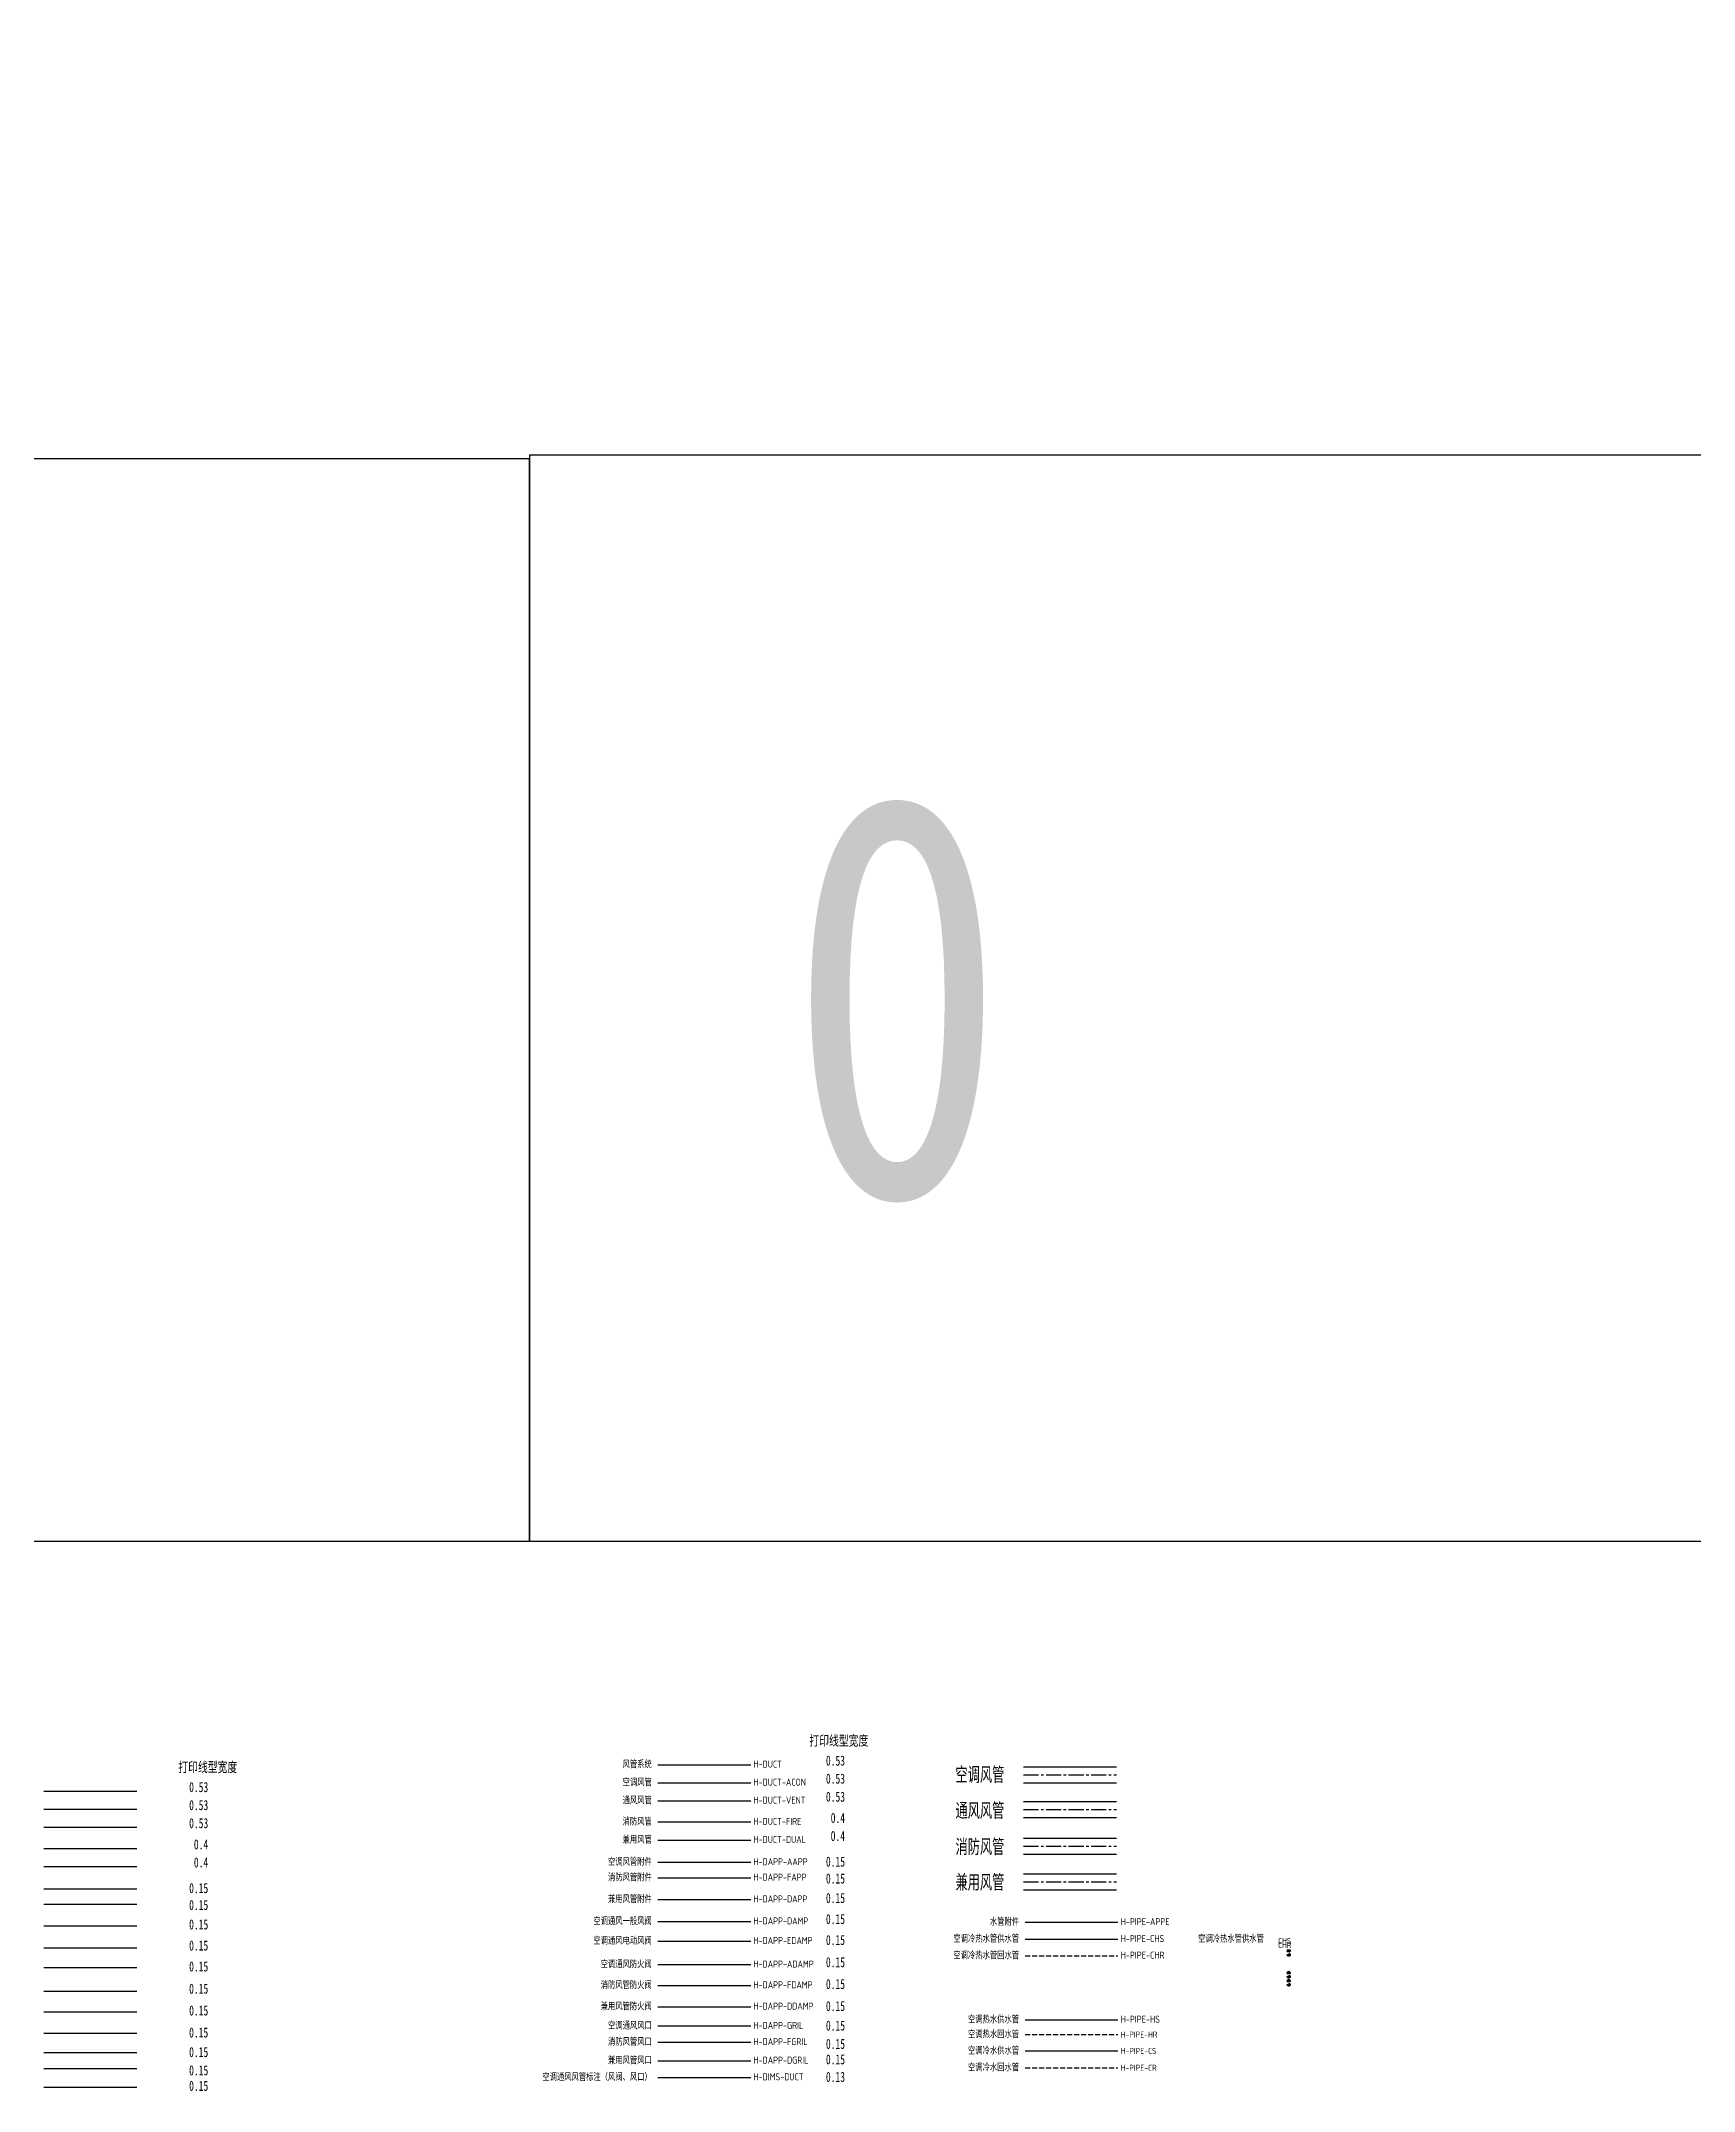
# Model space of a CAD drawing. Extents: x -671963 to 2381076, y -56129 to 1796010.
# Drawn here: x 116563 to 199018, y 68579 to 170842 of the extents above; entities that cross this region are included whole.
import ezdxf
from ezdxf.enums import TextEntityAlignment as Align

# ---------------------------------------------------------------- set-up
doc = ezdxf.new("R2010")
doc.units = 0
doc.header["$LTSCALE"] = 1000
doc.linetypes.add('CENTER2', pattern=[1.125, 0.75, -0.125, 0.125, -0.125])
doc.linetypes.add('DASH', pattern=[0.35, 0.25, -0.1])
doc.layers.get('0').update_dxf_attribs({"linetype": 'CONTINUOUS'})
for name, color, linetype, plot in [('C-XREF-SLCT', 7, 'CONTINUOUS', False), ('H-DUCT-ACON-MID', 252, 'CENTER2', False), ('H-DUCT-DUAL-MID', 252, 'CENTER2', False), ('H-DUCT-FIRE-MID', 252, 'CENTER2', False), ('H-DUCT-VENT-MID', 252, 'CENTER2', False)]:
    doc.layers.add(name, color=color, linetype=linetype, plot=plot)
for name, color, linetype in [('H-DAPP-AAPP', 3, 'CONTINUOUS'), ('H-DAPP-ADAMP', 11, 'CONTINUOUS'), ('H-DAPP-DAMP', 3, 'CONTINUOUS'), ('H-DAPP-DAPP', 131, 'CONTINUOUS'), ('H-DAPP-DDAMP', 131, 'CONTINUOUS'), ('H-DAPP-DGRIL', 131, 'CONTINUOUS'), ('H-DAPP-EDAMP', 31, 'CONTINUOUS'), ('H-DAPP-FAPP', 3, 'CONTINUOUS'), ('H-DAPP-FDAMP', 161, 'CONTINUOUS'), ('H-DAPP-FGRIL', 161, 'CONTINUOUS'), ('H-DAPP-GRIL', 11, 'CONTINUOUS'), ('H-DIMS', 7, 'CONTINUOUS'), ('H-DIMS-DUCT', 7, 'CONTINUOUS'), ('H-DUCT', 2, 'CONTINUOUS'), ('H-DUCT-ACON', 2, 'CONTINUOUS'), ('H-DUCT-DUAL', 30, 'CONTINUOUS'), ('H-DUCT-FIRE', 20, 'CONTINUOUS'), ('H-DUCT-VENT', 2, 'CONTINUOUS'), ('H-PIPE-APPE', 7, 'CONTINUOUS'), ('H-PIPE-CHR', 1, 'DASH'), ('H-PIPE-CHS', 1, 'CONTINUOUS'), ('H-PIPE-CR', 1, 'DASH'), ('H-PIPE-CS', 1, 'CONTINUOUS'), ('H-PIPE-HR', 1, 'DASH'), ('H-PIPE-HS', 1, 'CONTINUOUS')]:
    doc.layers.add(name, color=color, linetype=linetype)
doc.styles.add('Acs', font='', dxfattribs={"width": 0.7})
doc.styles.add('TH-STYLE1', font='', dxfattribs={"width": 0.7})
doc.styles.add('TH-STYLE3', font='tssdeng.shx', dxfattribs={"width": 0.8, "bigfont": 'tssdchn.shx'})
doc.styles.get('Acs').set_extended_font_data('STFangsong')
doc.styles.get('TH-STYLE1').set_extended_font_data('STFangsong')

# ---------------------------------------------------------------- blocks, each defined once
blk = doc.blocks.new('AcsAcadShareArea')
for points in [[(0, 0), (118900, 0), (118900, 85000), (0, 85000)], [(0, 0), (6892.9, 0), (6892.9, 2699.2), (0, 2699.2)], [(6892.9, 0), (28409.4, 0), (28409.4, 2708.4), (6892.9, 2708.4)]]:
    blk.add_lwpolyline(points, close=True)
at = {"style": 'Acs', "width": 0.8}
blk.add_attdef('唯一编号', (7537.4, 860.8), '', height=1000, dxfattribs=at)

msp = doc.modelspace()

# ---------------------------------------------------------------- linework, layer by layer
at = {"layer": 'H-DAPP-AAPP'}
for p, q in [((147327.8869, 79990.1644), (151962.881, 79990.1644)), ((116701.3536, 78669.8868), (121336.3476, 78669.8868))]:
    msp.add_line(p, q, dxfattribs=at)
at = {"layer": 'H-DAPP-ADAMP'}
for p, q in [((147327.8869, 74884.4624), (151962.881, 74884.4624)), ((116701.3536, 73564.1847), (121336.3476, 73564.1847))]:
    msp.add_line(p, q, dxfattribs=at)
at = {"layer": 'H-DAPP-DAMP'}
for p, q in [((147327.8869, 77033.342), (151962.881, 77033.342)), ((116701.3536, 75713.0644), (121336.3476, 75713.0644))]:
    msp.add_line(p, q, dxfattribs=at)
at = {"layer": 'H-DAPP-DAPP'}
for p, q in [((147327.8869, 78131.2103), (151962.881, 78131.2103)), ((116701.3536, 76810.9326), (121336.3476, 76810.9326))]:
    msp.add_line(p, q, dxfattribs=at)
at = {"layer": 'H-DAPP-DDAMP'}
for p, q in [((147327.8869, 72785.5952), (151962.881, 72785.5952)), ((116701.3536, 71465.3175), (121336.3476, 71465.3175))]:
    msp.add_line(p, q, dxfattribs=at)
at = {"layer": 'H-DAPP-DGRIL'}
for p, q in [((147327.8869, 70090.8402), (151962.881, 70090.8402)), ((116701.3536, 68770.5626), (121336.3476, 68770.5626))]:
    msp.add_line(p, q, dxfattribs=at)
at = {"layer": 'H-DAPP-EDAMP'}
for p, q in [((147327.8869, 76058.7433), (151962.881, 76058.7433)), ((116701.3536, 74738.4656), (121336.3476, 74738.4656))]:
    msp.add_line(p, q, dxfattribs=at)
at = {"layer": 'H-DAPP-FAPP'}
for p, q in [((147327.8869, 79219.2812), (151962.881, 79219.2812)), ((116701.3536, 77899.0036), (121336.3476, 77899.0036))]:
    msp.add_line(p, q, dxfattribs=at)
at = {"layer": 'H-DAPP-FDAMP'}
for p, q in [((147327.8869, 73846.2878), (151962.881, 73846.2878)), ((116701.3536, 72526.0102), (121336.3476, 72526.0102))]:
    msp.add_line(p, q, dxfattribs=at)
at = {"layer": 'H-DAPP-FGRIL'}
for p, q in [((147327.8869, 71013.9491), (151962.881, 71013.9491)), ((116701.3536, 69693.6714), (121336.3476, 69693.6714))]:
    msp.add_line(p, q, dxfattribs=at)
at = {"layer": 'H-DAPP-GRIL'}
for p, q in [((147327.8869, 71823.3649), (151962.881, 71823.3649)), ((116701.3536, 70503.0872), (121336.3476, 70503.0872))]:
    msp.add_line(p, q, dxfattribs=at)
at = {"layer": 'H-DIMS-DUCT'}
msp.add_line((147327.8869, 69258.3828), (151962.881, 69258.3828), dxfattribs=at)
at = {"layer": 'H-DUCT'}
for p, q in [((147327.8869, 84857.5563), (151962.881, 84857.5563)), ((116701.3536, 83537.2787), (121336.3476, 83537.2787))]:
    msp.add_line(p, q, dxfattribs=at)
at = {"layer": 'H-DUCT-ACON'}
for p, q in [((147327.8869, 83957.5563), (151962.881, 83957.5563)), ((165574.1048, 84757.5563), (170209.0988, 84757.5563)), ((165574.1048, 83957.5563), (170209.0988, 83957.5563)), ((116701.3536, 82637.2787), (121336.3476, 82637.2787))]:
    msp.add_line(p, q, dxfattribs=at)
at = {"layer": 'H-DUCT-ACON-MID', "color": 5}
msp.add_line((165574.1048, 84357.5563), (170209.0988, 84357.5563), dxfattribs=at)
at = {"layer": 'H-DUCT-DUAL'}
for p, q in [((147327.8869, 81099.905), (151962.881, 81099.905)), ((116701.3536, 79779.6273), (121336.3476, 79779.6273)), ((165574.1048, 79417.6342), (170209.0988, 79417.6342)), ((165574.1048, 78617.6342), (170209.0988, 78617.6342))]:
    msp.add_line(p, q, dxfattribs=at)
at = {"layer": 'H-DUCT-DUAL-MID'}
msp.add_line((165574.1048, 79017.6342), (170209.0988, 79017.6342), dxfattribs=at)
at = {"layer": 'H-DUCT-FIRE'}
for p, q in [((147327.8869, 81999.905), (151962.881, 81999.905)), ((165574.1048, 81197.6083), (170209.0988, 81197.6083)), ((116701.3536, 80679.6273), (121336.3476, 80679.6273)), ((165574.1048, 80397.6083), (170209.0988, 80397.6083))]:
    msp.add_line(p, q, dxfattribs=at)
at = {"layer": 'H-DUCT-FIRE-MID'}
msp.add_line((165574.1048, 80797.6083), (170209.0988, 80797.6083), dxfattribs=at)
at = {"layer": 'H-DUCT-VENT'}
for p, q in [((147327.8869, 83057.5563), (151962.881, 83057.5563)), ((165574.1048, 83026.349), (170209.0988, 83026.349)), ((165574.1048, 82226.349), (170209.0988, 82226.349)), ((116701.3536, 81737.2787), (121336.3476, 81737.2787))]:
    msp.add_line(p, q, dxfattribs=at)
at = {"layer": 'H-DUCT-VENT-MID'}
msp.add_line((165574.1048, 82626.349), (170209.0988, 82626.349), dxfattribs=at)
at = {"layer": 'H-PIPE-APPE'}
msp.add_line((165650.5877, 76998.2677), (170285.5817, 76998.2677), dxfattribs=at)
at = {"layer": 'H-PIPE-CHR'}
msp.add_line((165650.5877, 75326.8102), (170285.5817, 75326.8102), dxfattribs=at)
for radius in [70, 40]:
    msp.add_circle((178802.4061, 75368.4085), radius, dxfattribs=at)
msp.add_arc((178762.4061, 75368.4085), 40, 300, 60, dxfattribs=at)
at = {"layer": 'H-PIPE-CHS'}
msp.add_line((165650.5877, 76155.0993), (170285.5817, 76155.0993), dxfattribs=at)
for radius in [70, 40]:
    msp.add_circle((178802.4061, 75568.4085), radius, dxfattribs=at)
msp.add_arc((178762.4061, 75568.4085), 40, 300, 60, dxfattribs=at)
at = {"layer": 'H-PIPE-CR'}
msp.add_line((165650.5877, 69734.5649), (170285.5817, 69734.5649), dxfattribs=at)
for radius in [70, 40]:
    msp.add_circle((178802.4061, 73881.604), radius, dxfattribs=at)
msp.add_arc((178762.4061, 73881.604), 40, 300, 60, dxfattribs=at)
at = {"layer": 'H-PIPE-CS'}
msp.add_line((165650.5877, 70574.9185), (170285.5817, 70574.9185), dxfattribs=at)
for radius in [70, 40]:
    msp.add_circle((178802.4061, 74081.604), radius, dxfattribs=at)
msp.add_arc((178762.4061, 74081.604), 40, 300, 60, dxfattribs=at)
at = {"layer": 'H-PIPE-HR'}
msp.add_line((165650.5877, 71390.5555), (170285.5817, 71390.5555), dxfattribs=at)
for radius in [70, 40]:
    msp.add_circle((178802.4061, 74281.604), radius, dxfattribs=at)
msp.add_arc((178762.4061, 74281.604), 40, 300, 60, dxfattribs=at)
at = {"layer": 'H-PIPE-HS'}
msp.add_line((165650.5877, 72129.8385), (170285.5817, 72129.8385), dxfattribs=at)
for radius in [70, 40]:
    msp.add_circle((178802.4061, 74481.604), radius, dxfattribs=at)
msp.add_arc((178762.4061, 74481.604), 40, 300, 60, dxfattribs=at)

# ---------------------------------------------------------------- block references
at = {"layer": 'C-XREF-SLCT', "xscale": 20, "yscale": 20, "zscale": 20}
msp.add_blockref('AcsAcadShareArea', (3075.6879, 96010.0068), dxfattribs=at).add_auto_attribs({'唯一编号': '0'})

# ---------------------------------------------------------------- texts
at = {"layer": 'H-DAPP-AAPP', "style": 'TH-STYLE3', "width": 0.8}
msp.add_text('空调风管附件', height=350, dxfattribs=at).set_placement((147028.6709, 79819.5106), align=Align.RIGHT)
msp.add_text('H-DAPP-AAPP', height=350, dxfattribs=at).set_placement((152096.1088, 79844.1444))
at = {"layer": 'H-DAPP-ADAMP', "style": 'TH-STYLE3', "width": 0.8}
msp.add_text('空调通风防火阀', height=350, dxfattribs=at).set_placement((147028.6709, 74713.8086), align=Align.RIGHT)
msp.add_text('H-DAPP-ADAMP', height=350, dxfattribs=at).set_placement((152096.1088, 74738.4424))
at = {"layer": 'H-DAPP-DAMP', "style": 'TH-STYLE3', "width": 0.8}
msp.add_text('空调通风一般风阀', height=350, dxfattribs=at).set_placement((147028.6709, 76862.6882), align=Align.RIGHT)
msp.add_text('H-DAPP-DAMP', height=350, dxfattribs=at).set_placement((152096.1088, 76887.322))
at = {"layer": 'H-DAPP-DAPP', "style": 'TH-STYLE3', "width": 0.8}
msp.add_text('兼用风管附件', height=350, dxfattribs=at).set_placement((147028.6709, 77960.5565), align=Align.RIGHT)
msp.add_text('H-DAPP-DAPP', height=350, dxfattribs=at).set_placement((152096.1088, 77985.1902))
at = {"layer": 'H-DAPP-DDAMP', "style": 'TH-STYLE3', "width": 0.8}
msp.add_text('兼用风管防火阀', height=350, dxfattribs=at).set_placement((147028.6709, 72614.9414), align=Align.RIGHT)
msp.add_text('H-DAPP-DDAMP', height=350, dxfattribs=at).set_placement((152096.1088, 72639.5751))
at = {"layer": 'H-DAPP-DGRIL', "style": 'TH-STYLE3', "width": 0.8}
msp.add_text('兼用风管风口', height=350, dxfattribs=at).set_placement((147028.6709, 69920.1864), align=Align.RIGHT)
msp.add_text('H-DAPP-DGRIL', height=350, dxfattribs=at).set_placement((152096.1088, 69944.8202))
at = {"layer": 'H-DAPP-EDAMP', "style": 'TH-STYLE3', "width": 0.8}
msp.add_text('空调通风电动风阀', height=350, dxfattribs=at).set_placement((147028.6709, 75888.0895), align=Align.RIGHT)
msp.add_text('H-DAPP-EDAMP', height=350, dxfattribs=at).set_placement((152096.1088, 75912.7233))
at = {"layer": 'H-DAPP-FAPP', "style": 'TH-STYLE3', "width": 0.8}
msp.add_text('消防风管附件', height=350, dxfattribs=at).set_placement((147028.6709, 79048.6274), align=Align.RIGHT)
msp.add_text('H-DAPP-FAPP', height=350, dxfattribs=at).set_placement((152096.1088, 79073.2612))
at = {"layer": 'H-DAPP-FDAMP', "style": 'TH-STYLE3', "width": 0.8}
msp.add_text('消防风管防火阀', height=350, dxfattribs=at).set_placement((147028.6709, 73675.634), align=Align.RIGHT)
msp.add_text('H-DAPP-FDAMP', height=350, dxfattribs=at).set_placement((152096.1088, 73700.2678))
at = {"layer": 'H-DAPP-FGRIL', "style": 'TH-STYLE3', "width": 0.8}
msp.add_text('消防风管风口', height=350, dxfattribs=at).set_placement((147028.6709, 70843.2952), align=Align.RIGHT)
msp.add_text('H-DAPP-FGRIL', height=350, dxfattribs=at).set_placement((152096.1088, 70867.929))
at = {"layer": 'H-DAPP-GRIL', "style": 'TH-STYLE3', "width": 0.8}
msp.add_text('空调通风风口', height=350, dxfattribs=at).set_placement((147028.6709, 71652.7111), align=Align.RIGHT)
msp.add_text('H-DAPP-GRIL', height=350, dxfattribs=at).set_placement((152096.1088, 71677.3448))
at = {"layer": 'H-DIMS', "char_height": 500, "attachment_point": 9, "style": 'TH-STYLE1'}
for s, insert in [('打印线型宽度', (157830.8727, 85744.0219, 0)), ('打印线型宽度', (126351.084, 84423.7442, 0)), ('0.53', (156669.657, 84801.8627, 0)), ('0.53', (124904.4239, 83481.5851, 0)), ('0.53', (156669.657, 83901.8627, 0)), ('0.53', (124904.4239, 82581.5851, 0)), ('0.53', (156669.657, 83001.8627, 0)), ('0.53', (124904.4239, 81681.5851, 0)), ('0.4', (156669.657, 81944.2114, 0)), ('0.4', (124904.4239, 80623.9337, 0)), ('0.4', (156669.657, 81044.2114, 0)), ('0.4', (124904.4239, 79723.9337, 0)), ('0.15', (156669.657, 79761.6096, 0)), ('0.15', (124904.4239, 78441.332, 0)), ('0.15', (156669.657, 78920.5329, 0)), ('0.15', (124904.4239, 77600.2553, 0)), ('0.15', (156669.657, 77949.4492, 0)), ('0.15', (124904.4239, 76629.1716, 0)), ('0.15', (156669.657, 76898.3747, 0)), ('0.15', (124904.4239, 75578.097, 0)), ('0.15', (156669.657, 75853.5825, 0)), ('0.15', (124904.4239, 74533.3048, 0)), ('0.15', (156669.657, 74746.0571, 0)), ('0.15', (124904.4239, 73425.7795, 0)), ('0.15', (156669.657, 73657.9862, 0)), ('0.15', (124904.4239, 72337.7085, 0)), ('0.15', (156669.657, 72560.1179, 0)), ('0.15', (124904.4239, 71239.8403, 0)), ('0.15', (156669.657, 71583.6342, 0)), ('0.15', (124904.4239, 70263.3566, 0)), ('0.15', (156669.657, 70671.4904, 0)), ('0.15', (124904.4239, 69351.2127, 0)), ('0.15', (156669.657, 69899.391, 0)), ('0.15', (124904.4239, 68579.1133, 0)), ('0.13', (156669.657, 69025.1191, 0))]:
    msp.add_mtext(s, dxfattribs=dict(at, insert=insert))
at = {"layer": 'H-DIMS-DUCT', "style": 'TH-STYLE3', "width": 0.8}
msp.add_text('空调通风风管标注（风阀、风口）', height=350, dxfattribs=at).set_placement((147028.6709, 69087.7289), align=Align.RIGHT)
msp.add_text('H-DIMS-DUCT', height=350, dxfattribs=at).set_placement((152096.1088, 69112.3627))
at = {"layer": 'H-DUCT', "style": 'TH-STYLE3', "width": 0.8}
msp.add_text('风管系统', height=350, dxfattribs=at).set_placement((147028.6709, 84686.9025), align=Align.RIGHT)
msp.add_text('H-DUCT', height=350, dxfattribs=at).set_placement((152096.1088, 84711.5363))
at = {"layer": 'H-DUCT-ACON', "style": 'TH-STYLE3', "width": 0.8}
for height, p in [(350, (147028.6709, 83786.9025)), (800, (164613.6462, 83945.133))]:
    msp.add_text('空调风管', height=height, dxfattribs=at).set_placement(p, align=Align.RIGHT)
msp.add_text('H-DUCT-ACON', height=350, dxfattribs=at).set_placement((152096.1088, 83811.5363))
at = {"layer": 'H-DUCT-DUAL', "style": 'TH-STYLE3', "width": 0.8}
for height, p in [(350, (147028.6709, 80929.2512)), (800, (164613.6462, 78574.8782))]:
    msp.add_text('兼用风管', height=height, dxfattribs=at).set_placement(p, align=Align.RIGHT)
msp.add_text('H-DUCT-DUAL', height=350, dxfattribs=at).set_placement((152096.1088, 80953.8849))
at = {"layer": 'H-DUCT-FIRE', "style": 'TH-STYLE3', "width": 0.8}
for height, p in [(350, (147028.6709, 81829.2512)), (800, (164613.6462, 80343.5975))]:
    msp.add_text('消防风管', height=height, dxfattribs=at).set_placement(p, align=Align.RIGHT)
msp.add_text('H-DUCT-FIRE', height=350, dxfattribs=at).set_placement((152096.1088, 81853.8849))
at = {"layer": 'H-DUCT-VENT', "style": 'TH-STYLE3', "width": 0.8}
for height, p in [(350, (147028.6709, 82886.9025)), (800, (164613.6462, 82149.6852))]:
    msp.add_text('通风风管', height=height, dxfattribs=at).set_placement(p, align=Align.RIGHT)
msp.add_text('H-DUCT-VENT', height=350, dxfattribs=at).set_placement((152096.1088, 82911.5363))
at = {"layer": 'H-PIPE-APPE', "style": 'TH-STYLE3', "width": 0.8}
msp.add_text('水管附件', height=350, dxfattribs=at).set_placement((165351.3717, 76827.6139), align=Align.RIGHT)
msp.add_text('H-PIPE-APPE', height=350, dxfattribs=at).set_placement((170418.8096, 76852.2476))
at = {"layer": 'H-PIPE-CHR', "style": 'TH-STYLE3', "width": 0.8}
msp.add_text('空调冷热水管回水管', height=350, dxfattribs=at).set_placement((165351.3717, 75156.1564), align=Align.RIGHT)
msp.add_text('H-PIPE-CHR', height=350, dxfattribs=at).set_placement((170418.8096, 75180.7901))
at = {"layer": 'H-PIPE-CHS', "style": 'TH-STYLE3', "width": 0.8}
for p in [(165351.3717, 75984.4455), (177559.6424, 75984.4455)]:
    msp.add_text('空调冷热水管供水管', height=350, dxfattribs=at).set_placement(p, align=Align.RIGHT)
for s, height, p in [('H-PIPE-CHS', 350, (170418.8096, 76009.0792)), ('CHS', 300, (178269.1779, 75914.9046)), ('CHR', 300, (178269.1779, 75714.9046))]:
    msp.add_text(s, height=height, dxfattribs=at).set_placement(p)
at = {"layer": 'H-PIPE-CR', "style": 'TH-STYLE3', "width": 0.8}
msp.add_text('空调冷水回水管', height=350, dxfattribs=at).set_placement((165351.3717, 69563.9111), align=Align.RIGHT)
msp.add_text('H-PIPE-CR', height=300, dxfattribs=at).set_placement((170418.8096, 69588.5448))
at = {"layer": 'H-PIPE-CS', "style": 'TH-STYLE3', "width": 0.8}
msp.add_text('空调冷水供水管', height=350, dxfattribs=at).set_placement((165351.3717, 70404.2647), align=Align.RIGHT)
msp.add_text('H-PIPE-CS', height=300, dxfattribs=at).set_placement((170418.8096, 70428.8985))
at = {"layer": 'H-PIPE-HR', "style": 'TH-STYLE3', "width": 0.8}
msp.add_text('空调热水回水管', height=350, dxfattribs=at).set_placement((165351.3717, 71219.9017), align=Align.RIGHT)
msp.add_text('H-PIPE-HR', height=300, dxfattribs=at).set_placement((170418.8096, 71244.5355))
at = {"layer": 'H-PIPE-HS', "style": 'TH-STYLE3', "width": 0.8}
msp.add_text('空调热水供水管', height=350, dxfattribs=at).set_placement((165351.3717, 71959.1847), align=Align.RIGHT)
msp.add_text('H-PIPE-HS', height=350, dxfattribs=at).set_placement((170418.8096, 71983.8185))

doc.saveas('drawing.dxf')
